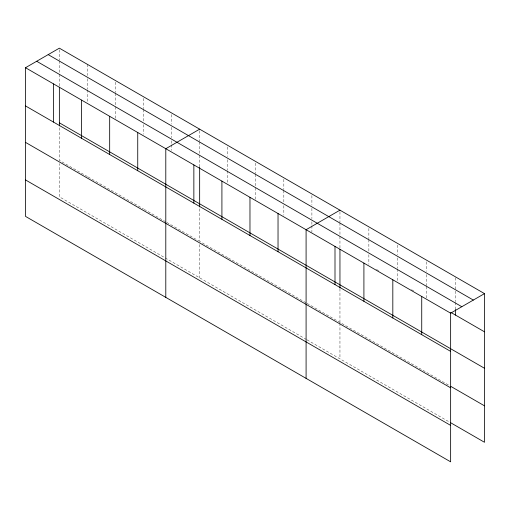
<?xml version="1.0" encoding="UTF-8"?>
<svg xmlns="http://www.w3.org/2000/svg" width="510" height="510" viewBox="0 0 510 510"><rect width="100%" height="100%" fill="white"/><g stroke="black" fill="none" stroke-linecap="round" stroke-linejoin="round"><path stroke-width="0.38" stroke-dasharray="2.55 1.91" d="M376.431 269.427L379.185 271.02M411.538 289.693L413.604 290.885M87.42 176.581L59.364 160.376L59.364 126.735M88.102 176.97L143.539 208.979M144.222 209.374L166.126 222.016M166.808 222.411L198.97 240.981M227.715 257.575L199.659 241.377L199.659 207.729M228.403 257.971L283.834 289.98M284.516 290.375L306.421 303.016M307.103 303.412L449.393 385.56M306.421 339.469L59.364 196.828L59.364 163.551M307.103 339.864L449.393 422.012M455.589 277.727L455.589 301.601M455.589 302.398L455.589 309.557M426.679 261.828L426.679 271.377M426.679 274.565L426.679 285.702M426.679 286.499L426.679 298.439M397.774 245.138L397.774 254.688M397.774 257.875L397.774 268.215M397.774 269.012L397.774 280.953M368.864 228.448L368.864 238.795M368.864 239.592L368.864 251.526M368.864 254.713L368.864 264.263M339.953 211.758L339.953 222.105M339.953 222.902L339.953 235.633M339.953 236.43L339.953 248.364M339.953 288.73L339.953 322.377M339.953 323.168L339.953 358.83M311.897 195.559L311.897 205.109M311.897 208.29L311.897 218.637M311.897 221.818L311.897 225.006M311.897 225.796L311.897 232.165M283.834 179.361L283.834 189.701M283.834 190.498L283.834 202.438M283.834 205.619L283.834 215.169M255.778 163.155L255.778 173.502M255.778 174.299L255.778 187.036M255.778 187.827L255.778 199.767M227.715 146.957L227.715 156.506M227.715 159.694L227.715 170.04M227.715 170.831L227.715 182.771M199.659 130.758L199.659 141.104M199.659 141.901L199.659 154.632M199.659 155.429L199.659 167.369M199.659 244.545L199.659 277.829M171.596 114.559L171.596 124.108M171.596 127.29L171.596 137.636M171.596 140.824L171.596 144.005M171.596 144.802L171.596 150.373M143.539 98.36L143.539 108.707M143.539 109.503L143.539 121.437M143.539 124.618L143.539 134.168M115.477 82.161L115.477 92.508M115.477 93.298L115.477 106.035M115.477 106.832L115.477 118.766M87.42 64.368L87.42 75.512M87.42 78.693L87.42 89.04M87.42 89.836L87.42 101.77M59.364 49.757L59.364 60.103M59.364 60.9L59.364 73.631M59.364 74.428L59.364 86.368"/><path stroke-width="0.76" d="M25.5 67.715L450.636 313.172L450.636 461.831L25.5 216.38L25.5 67.715L59.364 48.169L484.5 293.62L484.5 442.285L450.77 422.809M199.659 129.164L165.795 148.716L165.795 297.381M339.953 210.165L306.089 229.717L306.089 378.382M450.636 313.172L484.5 293.62M48.189 54.621L473.325 300.071M36.675 61.264L461.811 306.72M450.77 312.349L484.5 331.819M59.364 122.821L484.5 368.271M25.5 105.921L450.636 351.371M450.77 386.357L484.5 405.832M25.5 142.373L450.636 387.823M25.5 179.928L450.636 425.378M455.589 309.557L455.589 315.129M421.732 296.476L421.732 334.681M392.821 279.786L392.821 317.985M363.911 263.096L363.911 301.295M339.953 249.16L339.953 287.946M335 246.406L335 284.606M278.033 213.518L278.033 251.717M249.97 197.313L249.97 235.518M221.914 181.114L221.914 219.319M199.659 167.369L199.659 206.952M193.857 164.915L193.857 203.114M137.738 132.517L137.738 170.716M109.675 116.318L109.675 154.517M81.619 100.119L81.619 138.318M59.364 87.159L59.364 125.951M53.556 83.914L53.556 122.119"/></g></svg>
